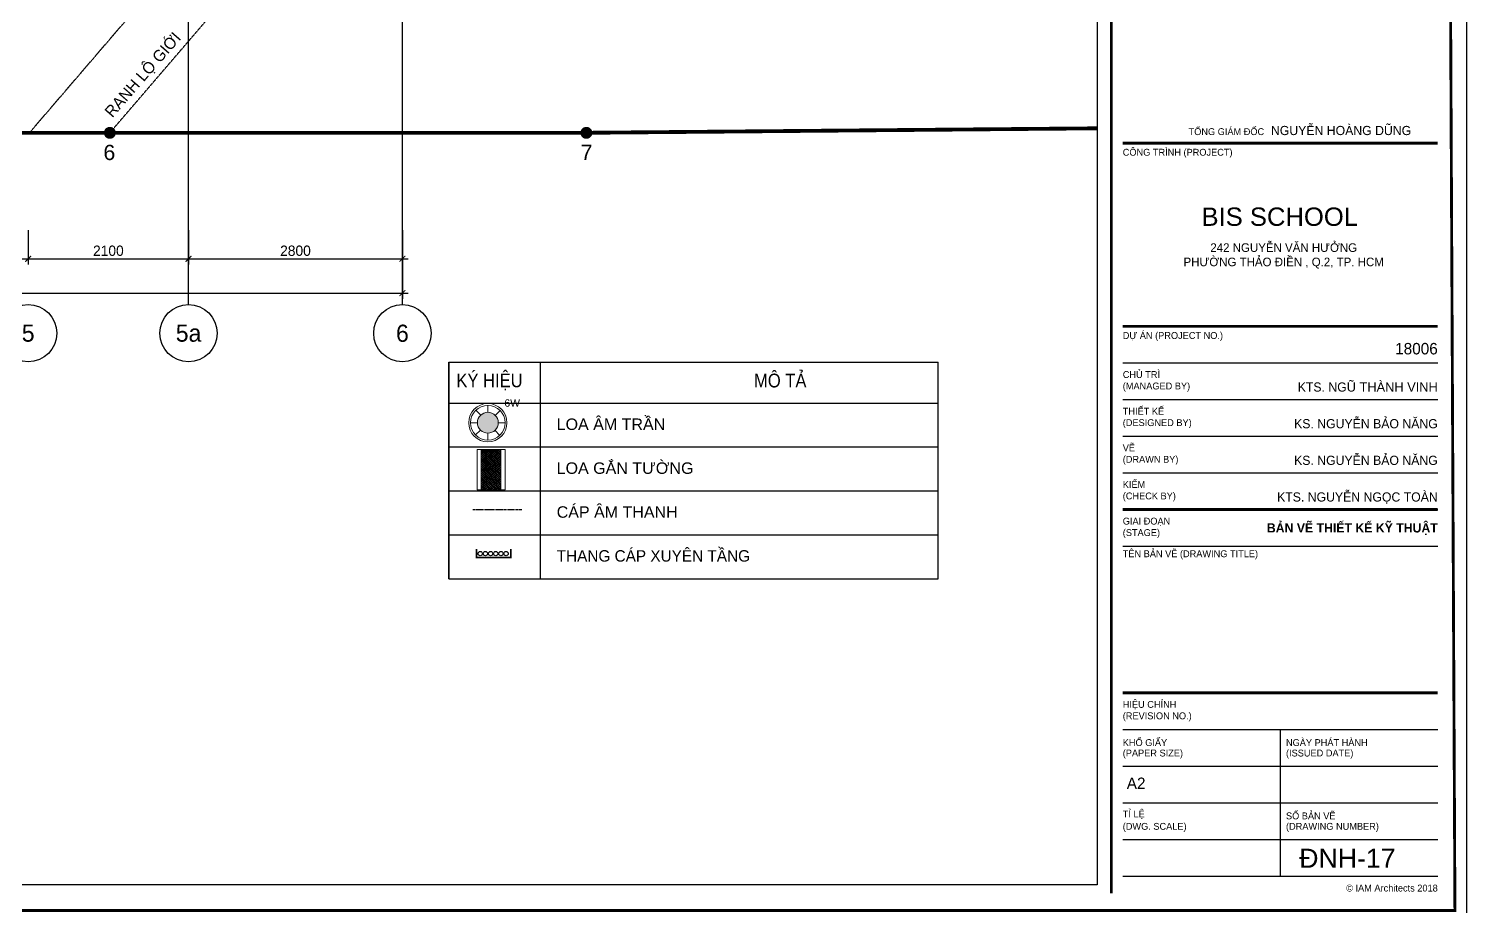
# Model space of a CAD drawing. Header units: inches. Extents: x 1721084 to 1854744, y 225101 to 488646.
# Drawn here: x 1835908 to 1854744, y 382881 to 394374 of the extents above; entities that cross this region are included whole.
import ezdxf
from ezdxf.enums import TextEntityAlignment as Align
from ezdxf.xclip import XClip

# ---------------------------------------------------------------- set-up
doc = ezdxf.new("R2010")
doc.units = ezdxf.units.IN
doc.header["$MEASUREMENT"] = 0
doc.header["$XCLIPFRAME"] = 0
for name, pattern in [('CAP NUOC TANG 24$0$CENTER', [50.8, 31.75, -6.35, 6.35, -6.35]), ('X-PL-BASE$0$X-GRID-BASE$0$CENTER2', [1.125, 0.75, -0.125, 0.125, -0.125]), ('X-PL-BASE$0$X-PL-BASE$0$DASHDOTX2', [2, 1, -0.5, 0, -0.5]), ('X-PL-BASE$0$X-PL-BASE$0$DASHED', [0.75, 0.5, -0.25]), ('X-PL-BASE$0$X-PL-BASE$0$DASHEDX2', [1.5, 1, -0.5])]:
    doc.linetypes.add(name, pattern=pattern)
for name, color, linetype in [('0-Khungten', 255, 'Continuous'), ('A-ANNO-DIM 100', 252, 'Continuous'), ('I.A.M TITLEBLOCK - A2 -H$0$A-TBLK-TEXT', 250, 'Continuous'), ('PCCC', 11, 'Continuous'), ('TEXT', 9, 'Continuous'), ('X-PL-BASE$0$X-GRID-BASE$0$A-ANNO-DIM 75', 250, 'Continuous'), ('X-PL-BASE$0$X-GRID-BASE$0$A-GRID', 250, 'X-PL-BASE$0$X-GRID-BASE$0$CENTER2'), ('X-PL-BASE$0$X-GRID-BASE$0$A-GRID-SYMB', 250, 'Continuous'), ('X-PL-BASE$0$X-PL-BASE$0$A-ANNO-RNAM', 250, 'Continuous'), ('X-PL-BASE$0$X-PL-BASE$0$A-FLOR-VOID', 250, 'X-PL-BASE$0$X-PL-BASE$0$DASHEDX2'), ('X-PL-BASE$0$X-PL-BASE$0$A-XREF', 250, 'Continuous'), ('X-PL-BASE$0$X-PL-BASE$0$B-RanhHienTrang', 250, 'Continuous')]:
    doc.layers.add(name, color=color, linetype=linetype)
doc.layers.add('Chi tiet TB1', color=6, linetype='Continuous', lineweight=13)
doc.layers.add('THIET BI', color=6, linetype='Continuous', lineweight=15)
doc.layers.add('Vien TB', color=7, linetype='Continuous', lineweight=18, true_color=0x009e00)
doc.layers.add('X-PL-BASE$0$X-PL-BASE$0$B-SoHieuDiem', color=250, linetype='Continuous', plot=False)
doc.layers.add('X-PL-BASE$0$X-PL-BASE$0$B-SoHieuDiem1', color=250, linetype='Continuous', plot=False)
doc.styles.add('ARIAL', font='arial.ttf')
doc.styles.add('I.A.M TITLEBLOCK - A2 -H$0$IAM TEXT', font='VAVON_.TTF', dxfattribs={"height": 2})
doc.styles.add('I.A.M TITLEBLOCK - A2 -H$0$TITLE BLOCK', font='arial.ttf')
doc.styles.get("Standard").update_dxf_attribs({"font": 'arial.ttf'})
doc.styles.add('VNCC-text khungdam', font='vhblack.ttf')
doc.styles.add('VNCC-VnAvantH', font='vhavan.ttf')
doc.styles.add('X-PL-BASE$0$X-GRID-BASE$0$HDUNGARC', font='vn_vni.shx')
doc.styles.add('X-PL-BASE$0$X-GRID-BASE$0$SYMBTEXT', font='VAVON_.TTF')
doc.styles.add('X-PL-BASE$0$X-PL-BASE$0$SYMBTEXT', font='VAVON_.TTF')
doc.styles.add('X-PL-BASE$0$X-PL-BASE$0$VHELVEB', font='VHELVEB0.TTF')
doc.dimstyles.new('X-PL-BASE$0$X-GRID-BASE$0$DIM-75', dxfattribs={"dimscale": 75, "dimtxt": 1.8, "dimasz": 1, "dimexe": 1, "dimexo": 1, "dimgap": 0.5, "dimtad": 1, "dimdec": 0, "dimzin": 0, "dimdsep": 46, "dimtxsty": 'X-PL-BASE$0$X-GRID-BASE$0$HDUNGARC', "dimblk": 'X-PL-BASE$0$X-GRID-BASE$0$_ArchTick', "dimcen": 2, "dimdle": 1, "dimclrd": 256, "dimclre": 9, "dimclrt": 3, "dimadec": 0, "dimazin": 0, "dimtfac": 1, "dimtdec": 0, "dimtix": 1, "dimtmove": 2, "dimatfit": 2, "dimfxl": 1, "dimtolj": 1, "dimtzin": 0, "dimarcsym": 2})

# ---------------------------------------------------------------- blocks, each defined once
blk = doc.blocks.new('X-PL-BASE$0$X-GRID-BASE$0$_ArchTick')
at = {"color": 0, "linetype": 'ByBlock', "const_width": 0.15}
blk.add_lwpolyline([(-0.5, -0.48), (0.5, 0.52)], dxfattribs=at)
blk = doc.blocks.new('*D173')
at = {"layer": 'Defpoints', "color": 0, "transparency": 16777216}
for p in [(20700, -4200), (22800, -4200), (22800, -4650)]:
    blk.add_point(p, dxfattribs=at)
at = {"layer": 'X-PL-BASE$0$X-GRID-BASE$0$A-ANNO-DIM 75', "color": 9, "lineweight": -2, "transparency": 16777216}
for p, q in [((20700, -4275), (20700, -4725)), ((22800, -4275), (22800, -4725))]:
    blk.add_line(p, q, dxfattribs=at)
at = {"layer": 'X-PL-BASE$0$X-GRID-BASE$0$A-ANNO-DIM 75', "lineweight": -2, "transparency": 16777216}
blk.add_line((20625, -4650), (22875, -4650), dxfattribs=at)
at = {"layer": 'X-PL-BASE$0$X-GRID-BASE$0$A-ANNO-DIM 75', "lineweight": -2, "transparency": 16777216, "xscale": 75, "yscale": 75, "zscale": 75, "rotation": 180}
blk.add_blockref('X-PL-BASE$0$X-GRID-BASE$0$_ArchTick', (20700, -4650), dxfattribs=at)
at = {"layer": 'X-PL-BASE$0$X-GRID-BASE$0$A-ANNO-DIM 75', "lineweight": -2, "transparency": 16777216, "xscale": 75, "yscale": 75, "zscale": 75}
blk.add_blockref('X-PL-BASE$0$X-GRID-BASE$0$_ArchTick', (22800, -4650), dxfattribs=at)
at = {"layer": 'X-PL-BASE$0$X-GRID-BASE$0$A-ANNO-DIM 75', "color": 3, "transparency": 16777216, "insert": (21750, -4545), "char_height": 135, "attachment_point": 5, "style": 'X-PL-BASE$0$X-GRID-BASE$0$HDUNGARC'}
blk.add_mtext('\\A1;2100', dxfattribs=at)
blk = doc.blocks.new('*D174')
at = {"layer": 'Defpoints', "color": 0, "transparency": 16777216}
for p in [(0, -4200), (25600, -4200), (25600, -5100)]:
    blk.add_point(p, dxfattribs=at)
at = {"layer": 'X-PL-BASE$0$X-GRID-BASE$0$A-ANNO-DIM 75', "color": 9, "lineweight": -2, "transparency": 16777216}
for p, q in [((0, -4275), (0, -5175)), ((25600, -4275), (25600, -5175))]:
    blk.add_line(p, q, dxfattribs=at)
at = {"layer": 'X-PL-BASE$0$X-GRID-BASE$0$A-ANNO-DIM 75', "lineweight": -2, "transparency": 16777216}
blk.add_line((-75, -5100), (25675, -5100), dxfattribs=at)
at = {"layer": 'X-PL-BASE$0$X-GRID-BASE$0$A-ANNO-DIM 75', "lineweight": -2, "transparency": 16777216, "xscale": 75, "yscale": 75, "zscale": 75, "rotation": 180}
blk.add_blockref('X-PL-BASE$0$X-GRID-BASE$0$_ArchTick', (0, -5100), dxfattribs=at)
at = {"layer": 'X-PL-BASE$0$X-GRID-BASE$0$A-ANNO-DIM 75', "lineweight": -2, "transparency": 16777216, "xscale": 75, "yscale": 75, "zscale": 75}
blk.add_blockref('X-PL-BASE$0$X-GRID-BASE$0$_ArchTick', (25600, -5100), dxfattribs=at)
at = {"layer": 'X-PL-BASE$0$X-GRID-BASE$0$A-ANNO-DIM 75', "color": 3, "transparency": 16777216, "insert": (12800, -4995), "char_height": 135, "attachment_point": 5, "style": 'X-PL-BASE$0$X-GRID-BASE$0$HDUNGARC'}
blk.add_mtext('\\A1;25600', dxfattribs=at)
blk = doc.blocks.new('X-PL-BASE$0$X-GRID-BASE$0$SYMB-GRID')
blk.add_circle((0, 0), 5)
at = {"color": 2, "style": 'X-PL-BASE$0$X-GRID-BASE$0$SYMBTEXT', "flags": 4}
blk.add_attdef('NUM', text='', height=3, dxfattribs=at).set_placement((0, 0), align=Align.MIDDLE)
blk = doc.blocks.new('*D184')
at = {"layer": 'Defpoints', "color": 0, "transparency": 16777216}
for p in [(22800, -4200), (25600, -4200), (25600, -4650)]:
    blk.add_point(p, dxfattribs=at)
at = {"layer": 'X-PL-BASE$0$X-GRID-BASE$0$A-ANNO-DIM 75', "color": 9, "lineweight": -2, "transparency": 16777216}
for p, q in [((22800, -4275), (22800, -4725)), ((25600, -4275), (25600, -4725))]:
    blk.add_line(p, q, dxfattribs=at)
at = {"layer": 'X-PL-BASE$0$X-GRID-BASE$0$A-ANNO-DIM 75', "lineweight": -2, "transparency": 16777216}
blk.add_line((22725, -4650), (25675, -4650), dxfattribs=at)
at = {"layer": 'X-PL-BASE$0$X-GRID-BASE$0$A-ANNO-DIM 75', "lineweight": -2, "transparency": 16777216, "xscale": 75, "yscale": 75, "zscale": 75, "rotation": 180}
blk.add_blockref('X-PL-BASE$0$X-GRID-BASE$0$_ArchTick', (22800, -4650), dxfattribs=at)
at = {"layer": 'X-PL-BASE$0$X-GRID-BASE$0$A-ANNO-DIM 75', "lineweight": -2, "transparency": 16777216, "xscale": 75, "yscale": 75, "zscale": 75}
blk.add_blockref('X-PL-BASE$0$X-GRID-BASE$0$_ArchTick', (25600, -4650), dxfattribs=at)
at = {"layer": 'X-PL-BASE$0$X-GRID-BASE$0$A-ANNO-DIM 75', "color": 3, "transparency": 16777216, "insert": (24200, -4545), "char_height": 135, "attachment_point": 5, "style": 'X-PL-BASE$0$X-GRID-BASE$0$HDUNGARC'}
blk.add_mtext('\\A1;2800', dxfattribs=at)
blk = doc.blocks.new('*D191')
at = {"layer": 'Defpoints', "color": 0, "transparency": 16777216}
for p in [(20100, -4200), (20700, -4200), (20700, -4650)]:
    blk.add_point(p, dxfattribs=at)
at = {"layer": 'X-PL-BASE$0$X-GRID-BASE$0$A-ANNO-DIM 75', "color": 9, "lineweight": -2, "transparency": 16777216}
for p, q in [((20100, -4275), (20100, -4725)), ((20700, -4275), (20700, -4725))]:
    blk.add_line(p, q, dxfattribs=at)
at = {"layer": 'X-PL-BASE$0$X-GRID-BASE$0$A-ANNO-DIM 75', "lineweight": -2, "transparency": 16777216}
blk.add_line((20025, -4650), (20775, -4650), dxfattribs=at)
at = {"layer": 'X-PL-BASE$0$X-GRID-BASE$0$A-ANNO-DIM 75', "lineweight": -2, "transparency": 16777216, "xscale": 75, "yscale": 75, "zscale": 75, "rotation": 180}
blk.add_blockref('X-PL-BASE$0$X-GRID-BASE$0$_ArchTick', (20100, -4650), dxfattribs=at)
at = {"layer": 'X-PL-BASE$0$X-GRID-BASE$0$A-ANNO-DIM 75', "lineweight": -2, "transparency": 16777216, "xscale": 75, "yscale": 75, "zscale": 75}
blk.add_blockref('X-PL-BASE$0$X-GRID-BASE$0$_ArchTick', (20700, -4650), dxfattribs=at)
at = {"layer": 'X-PL-BASE$0$X-GRID-BASE$0$A-ANNO-DIM 75', "color": 3, "transparency": 16777216, "insert": (20400, -4545), "char_height": 135, "attachment_point": 5, "style": 'X-PL-BASE$0$X-GRID-BASE$0$HDUNGARC'}
blk.add_mtext('\\A1;600', dxfattribs=at)
blk = doc.blocks.new('X-PL-BASE$0$X-PL-BASE$0$RANH DAT')
at = {"color": 4, "linetype": 'X-PL-BASE$0$X-PL-BASE$0$DASHED', "ltscale": 7}
blk.add_line((-17867, -102), (-5126, 14735), dxfattribs=at)
at = {"color": 20, "linetype": 'X-PL-BASE$0$X-PL-BASE$0$DASHDOTX2', "ltscale": 4, "const_width": 50}
blk.add_lwpolyline([(-11627, -102), (-11627, -102), (0, 0), (992, 14374), (-5111, 14734), (-10634, 15060), (-41580, 16886), (-41828, -102), (-17867, -102), (-11627, -102)], dxfattribs=at)
at = {"layer": 'X-PL-BASE$0$X-PL-BASE$0$B-SoHieuDiem1', "const_width": 78.4}
for points in [[(-17906, -100, 1), (-17828, -105, 1)], [(-11666, -100, 1), (-11588, -105, 1)]]:
    blk.add_lwpolyline(points, format="xyb", close=True, dxfattribs=at)
at = {"layer": 'X-PL-BASE$0$X-PL-BASE$0$A-ANNO-RNAM', "insert": (-17424, 649), "char_height": 150, "width": 5649.76, "attachment_point": 5, "rotation": 49, "style": 'X-PL-BASE$0$X-PL-BASE$0$SYMBTEXT'}
blk.add_mtext('RANH LOÄ GIÔÙI', dxfattribs=at)
at = {"layer": 'X-PL-BASE$0$X-PL-BASE$0$B-SoHieuDiem', "style": 'X-PL-BASE$0$X-PL-BASE$0$VHELVEB'}
for s, p in [('6', (-17951, -459)), ('7', (-11702, -459))]:
    blk.add_text(s, height=200, dxfattribs=at).set_placement(p)
blk = doc.blocks.new('I.A.M TITLEBLOCK - A2 -H')
at = {"const_width": 0.5}
blk.add_lwpolyline([(5, 3), (592, 3), (590, 417), (5, 417)], close=True, dxfattribs=at)
for points in [[(532, 6), (532, 415)], [(534, 137), (589, 137)], [(534, 105), (589, 105)], [(534, 73), (589, 73)], [(534, 41), (589, 41)]]:
    blk.add_lwpolyline(points, dxfattribs=at)
at = {"color": 2}
for points in [[(534, 98.6), (589, 98.6)], [(534, 92.2), (589, 92.2)], [(534, 85.8), (589, 85.8)], [(534, 79.4), (589, 79.4)], [(534, 73), (589, 73)], [(534, 66.6), (589, 66.6)], [(534, 34.6), (589, 34.6)], [(561.5, 34.6), (561.5, 9)], [(534, 28.2), (589, 28.2)], [(534, 21.8), (589, 21.8)], [(534, 15.4), (589, 15.4)], [(534, 9), (589, 9)]]:
    blk.add_lwpolyline(points, dxfattribs=at)
at = {"layer": 'Defpoints'}
blk.add_lwpolyline([(0, 420), (594, 420), (594, 0), (0, 0)], close=True, dxfattribs=at)
at = {"insert": (534.7, 26.2), "char_height": 2, "width": 2.797, "attachment_point": 1, "style": 'I.A.M TITLEBLOCK - A2 -H$0$IAM TEXT'}
blk.add_mtext('A2', dxfattribs=at)
at = {"layer": 'Defpoints', "color": 2, "lineweight": 0, "insert": (589, 70.6), "char_height": 1.6, "width": 56.5421, "attachment_point": 3, "style": 'I.A.M TITLEBLOCK - A2 -H$0$TITLE BLOCK'}
blk.add_mtext('{\\fVNI-Avo|b1|i0|c0|p2;\\C7;BAÛN VEÕ THIEÁT KEÁ KYÕ THUAÄT }', dxfattribs=at)
at = {"layer": 'I.A.M TITLEBLOCK - A2 -H$0$A-TBLK-TEXT', "color": 2, "lineweight": 0, "style": 'I.A.M TITLEBLOCK - A2 -H$0$TITLE BLOCK'}
for s, insert, char_height, width, attachment_point in [('{\\fVNI-Avo|b0|i0|c0|p2;\\H0.75x;\\C7;TOÅNG GIAÙM ÑOÁC\\H1.333x;  \\C2;NGUYEÃN HOAØNG DUÕNG}', (584.36, 140), 1.6, 73.1889, 3), ('\\pt1.2;{\\fVNI-Avo|b0|i0|c0|p2;COÂNG TRÌNH \\C7;(PROJECT)}', (534, 136), 1.2, 22.2752, 1), ('\\pt1.2;{\\fVNI-Avo|b0|i0|c0|p2;DÖÏ AÙN \\C7;(PROJECT NO.)}', (534, 104), 1.2, 46.5421, 1), ('\\pt2;{\\fVNI-Avo|b0|i0|c0|p2;\\C7;18006}', (589, 102.1), 2, 46.5421, 3), ('\\pt1.2;{\\fVNI-Avo|b0|i0|c0|p2;CHUÛ TRÌ\\P\\C7;(MANAGED BY)}', (534, 95.4), 1.2, 14, 4), ('{\\fVNI-Avo|b0|i0|c0|p2;KTS. NG}Ũ THÀNH VINH', (589, 95.2), 1.6, 46.5421, 3), ('\\pt1.2;{\\fVNI-Avo|b0|i0|c0|p2;THIEÁT KEÁ \\P\\C7;(DESIGNED BY)}', (534, 89), 1.2, 14, 4), ('{\\fVNI-Avo|b0|i0|c0|p2;KS. NGUYEÃN BAÛO NAÊNG}', (589, 88.8), 1.6, 46.5421, 3), ('\\pt1.2;{\\fVNI-Avo|b0|i0|c0|p2;VEÕ \\P\\C7;(DRAWN BY)}', (534, 82.6), 1.2, 14, 4), ('{\\fVNI-Avo|b0|i0|c0|p2;KS. NGUYEÃN BAÛO NAÊNG}', (589, 82.4), 1.6, 46.5421, 3), ('\\pt1.2;{\\fVNI-Avo|b0|i0|c0|p2;KIEÅM\\P\\C7;(CHECK BY)}', (534, 76.2), 1.2, 14, 4), ('{\\fVNI-Avo|b0|i0|c0|p0;KTS. NGUYEÃN NGOÏC TOAØN}', (589, 76), 1.6, 46.5421, 3), ('\\pt1.2;{\\fVNI-Avo|b0|i0|c0|p2;GIAI ÑOAÏN \\C7;(STAGE)}', (534, 69.8), 1.2, 14, 4), ('\\pt1.2;{\\fVNI-Avo|b0|i0|c0|p2;TEÂN BAÛN VEÕ \\C7;(DRAWING TITLE)}', (534, 65.1), 1.2, 37.4385, 4), ('\\pt1.2;{\\fVNI-Avo|b0|i0|c0|p2;HIEÄU CHÆNH \\C7;(REVISION NO.)}', (534, 37.8), 1.2, 14, 4), ('\\pt1.2;{\\fVNI-Avo|b0|i0|c0|p2;KHOÅ GIAÁY}', (534, 32.3), 1.2, 14, 4), ('\\pt1.2;{\\fVNI-Avo|b0|i0|c0|p2;NGAØY PHAÙT HAØNH}', (562.5, 32.3), 1.2, 22.2752, 4), ('\\pt1.2;{\\fVNI-Avo|b0|i0|c0|p2;\\C7;(PAPER SIZE)}', (534, 30.3), 1.2, 14, 4), ('\\pt1.2;{\\fVNI-Avo|b0|i0|c0|p2;\\C7;(ISSUED DATE)}', (562.5, 30.3), 1.2, 22.2752, 4), ('\\pt1.2;{\\fVNI-Avo|b0|i0|c0|p2;TÆ LEÄ}', (534, 19.7), 1.2, 14, 4), ('\\pt1.2;{\\fVNI-Avo|b0|i0|c0|p2;SOÁ BAÛN VEÕ}', (562.5, 19.5), 1.2, 22.2752, 4), ('\\pt1.2;{\\fVNI-Avo|b0|i0|c0|p2;\\C7;(DWG. SCALE)}', (534, 17.5), 1.2, 14, 4), ('\\pt1.2;{\\fVNI-Avo|b0|i0|c0|p2;\\C7;(DRAWING NUMBER)}', (562.5, 17.5), 1.2, 22.2752, 4)]:
    blk.add_mtext(s, dxfattribs=dict(at, insert=insert, char_height=char_height, width=width, attachment_point=attachment_point))
at = {"layer": 'I.A.M TITLEBLOCK - A2 -H$0$A-TBLK-TEXT', "color": 7, "width": 60, "attachment_point": 2, "style": 'I.A.M TITLEBLOCK - A2 -H$0$TITLE BLOCK'}
for s, insert, char_height in [('BIS SCHOOL', (561.41, 125.75), 3.2), ('{\\fVNI-Avo|b0|i0|c0|p0;242 NGUYEÃN VAÊN HÖÔÛNG \\PPHÖÔØNG THAÛO ÑIEÀN , Q.2, TP. HCM}', (562.1, 119.5), 1.5)]:
    blk.add_mtext(s, dxfattribs=dict(at, insert=insert, char_height=char_height))
at = {"layer": 'I.A.M TITLEBLOCK - A2 -H$0$A-TBLK-TEXT', "color": 2, "insert": (589, 7.5), "char_height": 1.2, "width": 21, "attachment_point": 3, "style": 'I.A.M TITLEBLOCK - A2 -H$0$TITLE BLOCK'}
blk.add_mtext('{\\fVNI-Avo|b0|i0|c0|p0;© IAM Architects 2018}', dxfattribs=at)
blk = doc.blocks.new('4566')
at = {"layer": 'Chi tiet TB1', "ltscale": 50}
h = blk.add_hatch(color=3, dxfattribs=at)
h.set_gradient(color1=(0, 255, 0), color2=(0, 230, 0), one_color=1, tint=0.45, name='SPHERICAL')
edge = h.paths.add_edge_path()
edge.add_ellipse((0, 0), major_axis=(0.992, 0.992), ratio=1, start_angle=0, end_angle=360)
at = {"layer": 'Chi tiet TB1', "color": 3, "ltscale": 50}
for p, q in [((0, 2.34), (0, 1.4)), ((-1.6, 1.71), (-0.96, 1.02)), ((1.67, 1.63), (1, 0.98)), ((1.4, 0), (2.34, 0)), ((-2.34, 0), (-1.4, 0)), ((-1, -0.98), (-1.67, -1.63)), ((0, -1.4), (0, -2.34)), ((0.96, -1.02), (1.6, -1.71))]:
    blk.add_line(p, q, dxfattribs=at)
blk.add_ellipse((0, 0), major_axis=(0.992, 0.992), ratio=1, start_param=5.498004, end_param=11.781189, dxfattribs=at)
at = {"layer": 'Vien TB', "ltscale": 50}
for major_axis, start_param, end_param in [((-1.82, 1.82), 2.356147, 8.639332), ((-1.65, 1.65), 3.927127, 10.210312)]:
    blk.add_ellipse((0, 0), major_axis=major_axis, ratio=1, start_param=start_param, end_param=end_param, dxfattribs=at)
at = {"layer": 'Vien TB', "ltscale": 50, "insert": (2.23, 3.15), "char_height": 1, "attachment_point": 1}
blk.add_mtext_dynamic_manual_height_columns('6W', width=2.5934, gutter_width=1, heights=[0], dxfattribs=at)
blk = doc.blocks.new('4569')
at = {"layer": 'THIET BI', "ltscale": 9}
h = blk.add_hatch(dxfattribs=at)
h.set_pattern_fill('ANSI37', color=256, scale=0.08, style=0)
h.set_pattern_definition([(45, (428477.845852, -207608.908402), (-0.00707106781187, 0.00707106781187), []), (135, (428477.845852, -207608.908402), (-0.00707106781187, -0.00707106781187), [])])
h.paths.add_polyline_path([(0.171, 0.288), (0.171, 0), (0.03, 0), (0.03, 0.288)])
for p, q in [((0.03, 0.288), (0.03, 0)), ((0.03, 0.288), (0.171, 0.288)), ((0.171, 0.288), (0.171, 0)), ((0.03, 0), (0.171, 0))]:
    blk.add_line(p, q, dxfattribs=at)
blk.add_lwpolyline([(0, 0.288), (0.201, 0.288), (0.201, 0), (0, 0)], close=True, dxfattribs=at)
blk = doc.blocks.new('X-PL-BASE$0$X-GRID-BASE')
at = {"layer": 'X-PL-BASE$0$X-GRID-BASE$0$A-GRID', "ltscale": 8}
for p, q in [((25600, -5250), (25600, 15788.2)), ((22800, -5250), (22800, 4900))]:
    blk.add_line(p, q, dxfattribs=at)
at = {"layer": 'X-PL-BASE$0$X-GRID-BASE$0$A-GRID-SYMB'}
ref = blk.add_blockref('X-PL-BASE$0$X-GRID-BASE$0$SYMB-GRID', (20700, -5625), dxfattribs=dict(at, xscale=75, yscale=75, zscale=75))
ref.add_attrib('NUM', '5', dxfattribs={"layer": '0', "color": 2, "height": 225, "style": 'X-PL-BASE$0$X-GRID-BASE$0$SYMBTEXT'}).set_placement((20700, -5625), align=Align.MIDDLE)
ref = blk.add_blockref('X-PL-BASE$0$X-GRID-BASE$0$SYMB-GRID', (22800, -5625), dxfattribs=dict(at, xscale=75, yscale=75, zscale=75))
ref.add_attrib('NUM', '5a', dxfattribs={"layer": '0', "color": 2, "height": 225, "style": 'X-PL-BASE$0$X-GRID-BASE$0$SYMBTEXT'}).set_placement((22800, -5625), align=Align.MIDDLE)
ref = blk.add_blockref('X-PL-BASE$0$X-GRID-BASE$0$SYMB-GRID', (25600, -5625), dxfattribs=dict(at, xscale=75, yscale=75, zscale=75))
ref.add_attrib('NUM', '6', dxfattribs={"layer": '0', "color": 2, "height": 225, "style": 'X-PL-BASE$0$X-GRID-BASE$0$SYMBTEXT'}).set_placement((25600, -5625), align=Align.MIDDLE)
at = {"layer": 'X-PL-BASE$0$X-GRID-BASE$0$A-ANNO-DIM 75'}
for base, p1, p2, picture, middle in [((25600, -5100), (0, -4200), (25600, -4200), '*D174', (12800, -4995)), ((20700, -4650), (20100, -4200), (20700, -4200), '*D191', (20400, -4545)), ((22800, -4650), (20700, -4200), (22800, -4200), '*D173', (21750, -4545)), ((25600, -4650), (22800, -4200), (25600, -4200), '*D184', (24200, -4545))]:
    dim = blk.add_linear_dim(base=base, p1=p1, p2=p2, dimstyle='X-PL-BASE$0$X-GRID-BASE$0$DIM-75', dxfattribs=at)
    dim.commit()
    dim.dimension.update_dxf_attribs({"geometry": picture, "text_midpoint": middle})
blk = doc.blocks.new('X-PL-BASE')
at = {"layer": 'Defpoints', "color": 5}
blk.add_lwpolyline([(34696.3, -12850.4), (-4378.7, -12850.4), (-4378.7, 17749.6), (34696.3, 17749.6)], close=True, dxfattribs=at)
blk.add_lwpolyline([(34696.3, -12850.4), (-4378.7, -12850.4), (-4378.7, 17749.6), (34696.3, 17749.6)], close=True, dxfattribs=at)
at = {"layer": 'X-PL-BASE$0$X-PL-BASE$0$A-FLOR-VOID', "color": 8, "linetype": 'X-PL-BASE$0$X-PL-BASE$0$DASHEDX2', "ltscale": 1.5}
blk.add_line((33506.6, 11896.2), (20715.1, -3000), dxfattribs=at)
at = {"layer": 'X-PL-BASE$0$X-PL-BASE$0$A-XREF', "color": 250}
blk.add_blockref('X-PL-BASE$0$X-GRID-BASE', (0, 0), dxfattribs=at)
at = {"layer": 'X-PL-BASE$0$X-PL-BASE$0$B-RanhHienTrang'}
blk.add_blockref('X-PL-BASE$0$X-PL-BASE$0$RANH DAT', (39636.3, -2897.7), dxfattribs=at)

msp = doc.modelspace()

# ---------------------------------------------------------------- block references
ref = msp.add_blockref('X-PL-BASE', (1815200.4, 396010.6))
XClip(ref).set_block_clipping_path([(-4378.6785440141, -12850.407672127), (34696.321455986, 17749.592327873)])

# ---------------------------------------------------------------- texts
at = {"layer": 'TEXT', "color": 7, "linetype": 'Continuous', "style": 'ARIAL'}
msp.add_text('ĐNH-17', height=250, dxfattribs=at).set_placement((1853175.3, 383384.2), align=Align.CENTER)

# ---------------------------------------------------------------- next in the draw order: linework, layer by layer
at = {"linetype": 'CAP NUOC TANG 24$0$CENTER'}
msp.add_line((1842363.4, 388074.5), (1841722.2, 388074.5), dxfattribs=at)
for centre in [(1841820.1, 387500), (1841820.1, 387500), (1841887.6, 387500), (1841887.6, 387500), (1841955.1, 387500), (1841955.1, 387500), (1842022.6, 387500), (1842022.6, 387500), (1842090.1, 387500), (1842090.1, 387500), (1842157.6, 387500), (1842157.6, 387500)]:
    msp.add_circle(centre, 28.1)
at = {"layer": 'PCCC', "const_width": 22.5}
msp.add_lwpolyline([(1842219.2, 387561.6), (1842219.2, 387449.1), (1841769.2, 387449.1), (1841769.2, 387561.6)], dxfattribs=at)
msp.add_lwpolyline([(1842219.2, 387561.6), (1842219.2, 387449.1), (1841769.2, 387449.1), (1841769.2, 387561.6)], dxfattribs=at)
at = {"layer": 'TEXT', "color": 3}
for p, q in [((1841406.8, 390005), (1847678.2, 390005)), ((1841406.8, 390005), (1841406.8, 387171)), ((1841406.8, 390005), (1847815, 390005)), ((1841406.8, 387171), (1841406.8, 390005)), ((1842604.1, 390005), (1842604.1, 387171)), ((1847815, 387171), (1847815, 390005)), ((1841406.8, 389470.5), (1847815, 389470.5)), ((1841406.8, 389470.5), (1847815, 389470.5)), ((1841406.8, 389470.5), (1847815, 389470.5)), ((1841406.8, 389470.5), (1847815, 389470.5)), ((1841406.8, 388895.6), (1847815, 388895.6)), ((1841406.8, 388895.6), (1847815, 388895.6)), ((1841406.8, 388320.8), (1847815, 388320.8)), ((1841406.8, 387745.9), (1847815, 387745.9)), ((1841406.8, 387171), (1847815, 387171))]:
    msp.add_line(p, q, dxfattribs=at)

# ---------------------------------------------------------------- next in the draw order: block references
at = {"xscale": 97.34783631149912, "yscale": 97.34783631149912, "zscale": 97.34783631149912}
msp.add_blockref('4566', (1841919.4, 389213.6), dxfattribs=at)
at = {"layer": 'A-ANNO-DIM 100', "xscale": 75, "yscale": 75, "zscale": 75}
msp.add_blockref('I.A.M TITLEBLOCK - A2 -H', (1810183.5, 382601), dxfattribs=at)
at = {"layer": 'THIET BI', "xscale": 1835.949433325674, "yscale": 1835.949433325674, "zscale": 1835.949433325674, "rotation": 0.002756258889684742}
msp.add_blockref('4569', (1841777.5, 388333.9), dxfattribs=at)

# ---------------------------------------------------------------- next in the draw order: texts
at = {"layer": '0-Khungten', "style": 'VNCC-text khungdam', "width": 0.9}
for s, p in [('ký hiÖu', (1841507.5, 389677.8)), ('m« t¶', (1845405.3, 389676))]:
    msp.add_text(s, height=180.14, dxfattribs=at).set_placement(p)
at = {"layer": '0-Khungten'}
for s, style, p in [('LOA ÂM TRẦN', 'ARIAL', (1842820.9, 389118.8)), ('LOA GẮN TƯỜNG', 'ARIAL', (1842820.9, 388543.9)), ('CÁP ÂM THANH ', 'ARIAL', (1842820.9, 387969)), ('Thang c¸p xuyªn tÇng', 'VNCC-VnAvantH', (1842820.9, 387394.1))]:
    msp.add_text(s, height=150.121, dxfattribs=dict(at, style=style)).set_placement(p)

doc.saveas('drawing.dxf')
